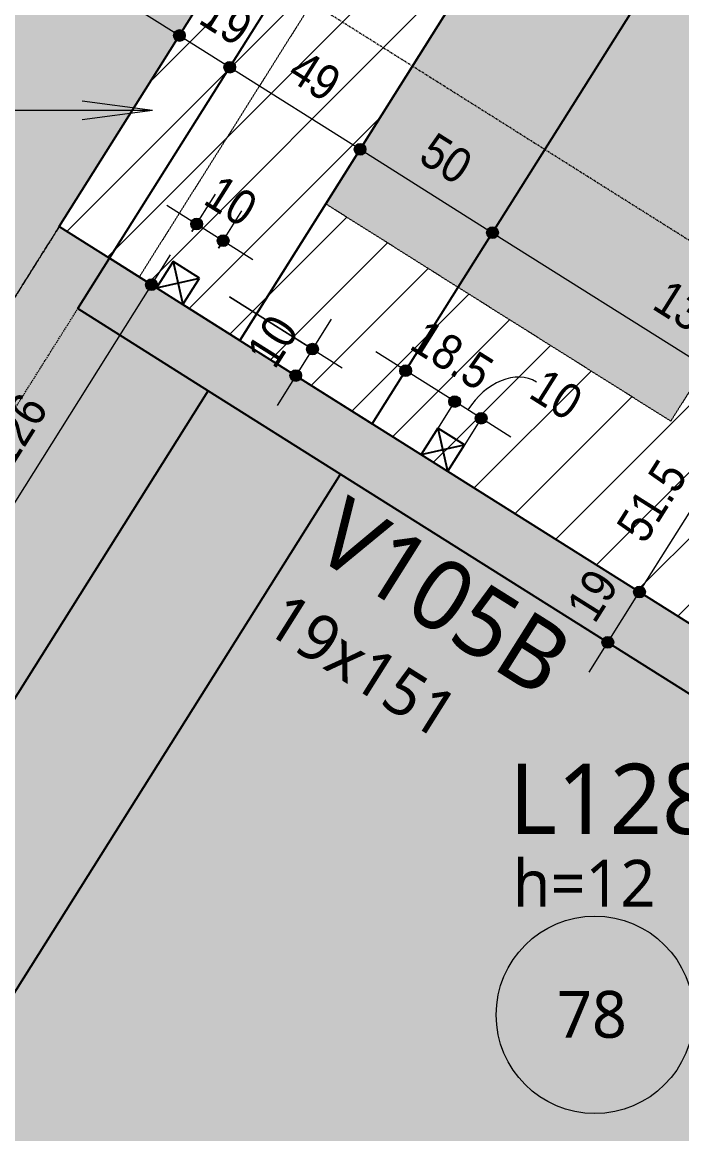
# Model space of a CAD drawing. Extents: x -2131 to 52870, y -3196 to 88043.
# Drawn here: x 42218.4 to 42429.2, y 1501.5 to 1856.6 of the extents above; entities that cross this region are included whole.
import ezdxf

# ---------------------------------------------------------------- set-up
doc = ezdxf.new("R2010")
doc.units = 0
for name, pattern in [('Centro de 6 mm', [1.32, 0.6, -0.24, 0.24, -0.24]), ('Hidden', [0.714375, 0.47625, -0.238125]), ('Hidden 1_5', [0.22, 0.15, -0.07]), ('Traço', [0.635, 0.3175, -0.3175])]:
    doc.linetypes.add(name, pattern=pattern)
for name, color, linetype, lineweight in [('A-ANNO-DIMS', 7, 'Continuous', 9), ('A-ANNO-DIMS-75', 7, 'Continuous', 9), ('A-DETL-GENF', 7, 'Continuous', 18), ('A-DETL-THIN', 7, 'Continuous', 25), ('A-FLOR', 7, 'Continuous', 25), ('A-FLOR-IDEN', 7, 'Continuous', 9), ('G-ANNO-SYMB', 7, 'Continuous', 9), ('G-ANNO-TEXT', 7, 'Continuous', 9), ('S-BEAM', 7, 'Continuous', 25), ('S-BEAM-HDLN', 7, 'Traço', 25), ('S-BEAM-IDEN', 7, 'Continuous', 9)]:
    doc.layers.add(name, color=color, linetype=linetype, lineweight=lineweight)
doc.layers.add('A-DETL', color=7, linetype='Continuous', lineweight=18, true_color=0x00a600)
doc.styles.add('Fira Sans_3', font='', dxfattribs={"width": 0.9, "height": 11.25})
doc.styles.add('Gadugi', font='gadugi.ttf', dxfattribs={"height": 15})
doc.styles.add('Gadugi_6', font='gadugi.ttf', dxfattribs={"height": 22.5})
doc.styles.get('Fira Sans_3').set_extended_font_data('Fira Sans')
doc.dimstyles.new('PED_1_5mm_ESQ_3', dxfattribs={"dimscale": 30.48, "dimtxt": 15.344768, "dimasz": 0.492126, "dimexe": 0.369094, "dimexo": 0.369094, "dimgap": 0.073819, "dimtad": 1, "dimdec": 1, "dimrnd": 0.5, "dimdsep": 46, "dimtxsty": 'Fira Sans_3', "dimblk1": 'DOTSMALL', "dimblk2": 'DOTSMALL', "dimsah": 1, "dimcen": 0.09, "dimdle": 0.369094, "dimazin": 0, "dimtfac": 1, "dimtdec": 4, "dimtix": 1, "dimtmove": 0, "dimatfit": 3, "dimfxl": 1, "dimtvp": 1, "dimtolj": 1, "dimtzin": 0, "dimarcsym": 2})
doc.dimstyles.new('PED_1_5mm_ESQ_5', dxfattribs={"dimscale": 30.48, "dimtxt": 15.344768, "dimasz": 0.492126, "dimexe": 0.369094, "dimexo": 0.369094, "dimgap": 0.073819, "dimtad": 1, "dimdec": 1, "dimrnd": 0.5, "dimdsep": 46, "dimtxsty": 'Fira Sans_3', "dimblk1": 'DOTSMALL', "dimblk2": 'DOTSMALL', "dimsah": 1, "dimcen": 0.09, "dimdle": 0.369094, "dimazin": 0, "dimtfac": 1, "dimtdec": 4, "dimtix": 1, "dimtmove": 1, "dimatfit": 3, "dimfxl": 1, "dimtvp": 1, "dimtolj": 1, "dimtzin": 0, "dimarcsym": 2})
doc.dimstyles.new('PED_1_5mm_ESQ_7', dxfattribs={"dimscale": 30.48, "dimtxt": 15.344768, "dimasz": 0.492126, "dimexe": 0.369094, "dimexo": 0.369094, "dimgap": 0.073819, "dimtad": 1, "dimdec": 1, "dimrnd": 0.5, "dimdsep": 46, "dimtxsty": 'Fira Sans_3', "dimblk1": 'DOTSMALL', "dimblk2": 'DOTSMALL', "dimsah": 1, "dimcen": 0.09, "dimdle": 0.369094, "dimazin": 0, "dimtfac": 1, "dimtdec": 4, "dimtix": 1, "dimtmove": 0, "dimatfit": 3, "dimfxl": 1, "dimtvp": 1, "dimtolj": 1, "dimtzin": 0, "dimarcsym": 2})
pattern_1 = [(45, (44240.043, 0), (-10.6066, 10.6066), [])]

# ---------------------------------------------------------------- blocks, each defined once
blk = doc.blocks.new('PED_TAG_LAJE_R03 - TÍTULO_ESPESSURA_REBAIXO-2582888-PL C 001 - FORMA DO TÉRREO')
at = {"layer": 'A-FLOR-IDEN'}
blk.add_circle((-0.1083, -0.7611), 0.4205, dxfattribs=at)
blk = doc.blocks.new('DIMBLOCK192-PL C 001 - FORMA DO TÉRREO')
at = {"layer": 'A-ANNO-DIMS-75', "transparency": 16777216}
h = blk.add_hatch(color=256, dxfattribs=at)
edge = h.paths.add_edge_path(flags=0)
edge.add_arc((41940.12, 2059.11), 1.88, 0, 360)
h = blk.add_hatch(color=256, dxfattribs=at)
edge = h.paths.add_edge_path(flags=0)
edge.add_arc((42268.63, 1852.36), 1.88, 0, 360)
for p, q in [((41935.54, 2051.84), (41946.11, 2068.63)), ((41940.12, 2059.11), (41935.54, 2051.84)), ((41940.12, 2059.11), (42268.63, 1852.36)), ((42264.05, 1845.08), (42274.62, 1861.88)), ((42268.63, 1852.36), (42264.05, 1845.08))]:
    blk.add_line(p, q, dxfattribs=at)
for centre in [(41940.12, 2059.11), (42268.63, 1852.36)]:
    blk.add_circle(centre, 1.88, dxfattribs=at)
at = {"layer": 'A-ANNO-DIMS-75', "color": 0, "transparency": 16777216, "insert": (42104.13, 1976.95), "char_height": 11.25, "width": 27.6206, "attachment_point": 1, "rotation": 327.8147, "line_spacing_factor": 1.049215, "style": 'Fira Sans_3'}
blk.add_mtext('388', dxfattribs=at)
blk = doc.blocks.new('_DotSmall')
at = {"color": 0, "linetype": 'ByBlock', "const_width": 0.5}
blk.add_lwpolyline([(-0.0625, 0, 1), (0.0625, 0, 1)], format="xyb", close=True, dxfattribs=at)
blk = doc.blocks.new('DIMBLOCK193-PL C 001 - FORMA DO TÉRREO')
at = {"layer": 'A-ANNO-DIMS-75', "transparency": 16777216}
h = blk.add_hatch(color=256, dxfattribs=at)
edge = h.paths.add_edge_path(flags=0)
edge.add_arc((42268.63, 1852.36), 1.88, 0, 360)
h = blk.add_hatch(color=256, dxfattribs=at)
edge = h.paths.add_edge_path(flags=0)
edge.add_arc((42284.71, 1842.24), 1.87, 0, 360)
for p, q in [((42264.05, 1845.08), (42274.62, 1861.88)), ((42268.63, 1852.36), (42264.05, 1845.08)), ((42268.63, 1852.36), (42284.71, 1842.24)), ((42280.13, 1834.96), (42290.7, 1851.76)), ((42284.71, 1842.24), (42280.13, 1834.96))]:
    blk.add_line(p, q, dxfattribs=at)
for centre, radius in [((42268.63, 1852.36), 1.88), ((42284.71, 1842.24), 1.87)]:
    blk.add_circle(centre, radius, dxfattribs=at)
at = {"layer": 'A-ANNO-DIMS-75', "color": 0, "transparency": 16777216, "insert": (42280.25, 1866.1), "char_height": 11.25, "width": 16.7612, "attachment_point": 1, "rotation": 327.8147, "line_spacing_factor": 1.049215, "style": 'Fira Sans_3'}
blk.add_mtext('19', dxfattribs=at)
blk = doc.blocks.new('DIMBLOCK194-PL C 001 - FORMA DO TÉRREO')
at = {"layer": 'A-ANNO-DIMS-75', "transparency": 16777216}
h = blk.add_hatch(color=256, dxfattribs=at)
edge = h.paths.add_edge_path(flags=0)
edge.add_arc((42284.71, 1842.24), 1.87, 0, 360)
h = blk.add_hatch(color=256, dxfattribs=at)
edge = h.paths.add_edge_path(flags=0)
edge.add_arc((42326.37, 1816.01), 1.87, 0, 360)
for p, q in [((42280.13, 1834.96), (42290.7, 1851.76)), ((42284.71, 1842.24), (42280.13, 1834.96)), ((42284.71, 1842.24), (42326.37, 1816.01)), ((42321.79, 1808.74), (42332.36, 1825.54)), ((42326.37, 1816.01), (42321.79, 1808.74))]:
    blk.add_line(p, q, dxfattribs=at)
for centre in [(42284.71, 1842.24), (42326.37, 1816.01)]:
    blk.add_circle(centre, 1.87, dxfattribs=at)
at = {"layer": 'A-ANNO-DIMS-75', "color": 0, "transparency": 16777216, "insert": (42308.54, 1848.3), "char_height": 11.25, "width": 18.4137, "attachment_point": 1, "rotation": 327.8147, "line_spacing_factor": 1.049215, "style": 'Fira Sans_3'}
blk.add_mtext('49', dxfattribs=at)
blk = doc.blocks.new('DIMBLOCK195-PL C 001 - FORMA DO TÉRREO')
at = {"layer": 'A-ANNO-DIMS-75', "transparency": 16777216}
h = blk.add_hatch(color=256, dxfattribs=at)
edge = h.paths.add_edge_path(flags=0)
edge.add_arc((42326.37, 1816.01), 1.87, 0, 360)
h = blk.add_hatch(color=256, dxfattribs=at)
edge = h.paths.add_edge_path(flags=0)
edge.add_arc((42368.68, 1789.38), 1.87, 0, 360)
for p, q in [((42321.79, 1808.74), (42332.36, 1825.54)), ((42326.37, 1816.01), (42321.79, 1808.74)), ((42326.37, 1816.01), (42368.68, 1789.38)), ((42364.1, 1782.1), (42374.68, 1798.9)), ((42368.68, 1789.38), (42364.1, 1782.1))]:
    blk.add_line(p, q, dxfattribs=at)
for centre in [(42326.37, 1816.01), (42368.68, 1789.38)]:
    blk.add_circle(centre, 1.87, dxfattribs=at)
at = {"layer": 'A-ANNO-DIMS-75', "color": 0, "transparency": 16777216, "insert": (42350.53, 1821.87), "char_height": 11.25, "width": 18.4137, "attachment_point": 1, "rotation": 327.8147, "line_spacing_factor": 1.049215, "style": 'Fira Sans_3'}
blk.add_mtext('50', dxfattribs=at)
blk = doc.blocks.new('DIMBLOCK196-PL C 001 - FORMA DO TÉRREO')
at = {"layer": 'A-ANNO-DIMS-75', "transparency": 16777216}
h = blk.add_hatch(color=256, dxfattribs=at)
edge = h.paths.add_edge_path(flags=0)
edge.add_arc((42368.68, 1789.38), 1.87, 0, 360)
h = blk.add_hatch(color=256, dxfattribs=at)
edge = h.paths.add_edge_path(flags=0)
edge.add_arc((42480.21, 1719.19), 1.88, 0, 360)
for p, q in [((42364.1, 1782.1), (42374.68, 1798.9)), ((42368.68, 1789.38), (42364.1, 1782.1)), ((42368.68, 1789.38), (42480.21, 1719.19)), ((42475.63, 1711.91), (42486.2, 1728.71)), ((42480.21, 1719.19), (42475.63, 1711.91))]:
    blk.add_line(p, q, dxfattribs=at)
for centre, radius in [((42368.68, 1789.38), 1.87), ((42480.21, 1719.19), 1.88)]:
    blk.add_circle(centre, radius, dxfattribs=at)
at = {"layer": 'A-ANNO-DIMS-75', "color": 0, "transparency": 16777216, "insert": (42425.2, 1774.88), "char_height": 11.25, "width": 24.7877, "attachment_point": 1, "rotation": 327.8147, "line_spacing_factor": 1.049215, "style": 'Fira Sans_3'}
blk.add_mtext('132', dxfattribs=at)
blk = doc.blocks.new('DIMBLOCK213-PL C 001 - FORMA DO TÉRREO')
at = {"layer": 'A-ANNO-DIMS-75', "transparency": 16777216}
h = blk.add_hatch(color=256, dxfattribs=at)
edge = h.paths.add_edge_path(flags=0)
edge.add_arc((42259.7, 1772.76), 1.88, 0, 360)
h = blk.add_hatch(color=256, dxfattribs=at)
edge = h.paths.add_edge_path(flags=0)
edge.add_arc((42192.55, 1666.07), 1.87, 0, 360)
for p, q in [((42265.69, 1782.28), (42186.55, 1656.55)), ((42252.42, 1777.34), (42269.22, 1766.77)), ((42259.7, 1772.76), (42252.42, 1777.34)), ((42188.66, 1668.51), (42202.07, 1660.08)), ((42192.55, 1666.07), (42188.66, 1668.51))]:
    blk.add_line(p, q, dxfattribs=at)
for centre, radius in [((42259.7, 1772.76), 1.88), ((42192.55, 1666.07), 1.87)]:
    blk.add_circle(centre, radius, dxfattribs=at)
at = {"layer": 'A-ANNO-DIMS-75', "color": 0, "transparency": 16777216, "insert": (42205.43, 1720), "char_height": 11.25, "width": 25.2598, "attachment_point": 1, "rotation": 57.8147, "line_spacing_factor": 1.049215, "style": 'Fira Sans_3'}
blk.add_mtext('126', dxfattribs=at)
blk = doc.blocks.new('DIMBLOCK259-PL C 001 - FORMA DO TÉRREO')
at = {"layer": 'A-ANNO-DIMS-75', "transparency": 16777216}
h = blk.add_hatch(color=256, dxfattribs=at)
edge = h.paths.add_edge_path(flags=0)
edge.add_arc((42274.15, 1792.16), 1.88, 0, 360)
h = blk.add_hatch(color=256, dxfattribs=at)
edge = h.paths.add_edge_path(flags=0)
edge.add_arc((42282.61, 1786.83), 1.88, 0, 360)
for p, q in [((42272.62, 1789.74), (42280.15, 1801.68)), ((42264.63, 1798.16), (42292.12, 1780.82)), ((42281.08, 1784.41), (42288.61, 1796.34)), ((42274.15, 1792.16), (42272.62, 1789.74)), ((42282.61, 1786.83), (42281.08, 1784.41))]:
    blk.add_line(p, q, dxfattribs=at)
for centre in [(42274.15, 1792.16), (42282.61, 1786.83)]:
    blk.add_circle(centre, 1.88, dxfattribs=at)
at = {"layer": 'A-ANNO-DIMS-75', "color": 0, "transparency": 16777216, "insert": (42281.81, 1808.4), "char_height": 11.25, "width": 17.2334, "attachment_point": 1, "rotation": 327.7592, "line_spacing_factor": 1.049215, "style": 'Fira Sans_3'}
blk.add_mtext('10', dxfattribs=at)
blk = doc.blocks.new('DIMBLOCK260-PL C 001 - FORMA DO TÉRREO')
at = {"layer": 'A-ANNO-DIMS-75', "transparency": 16777216}
h = blk.add_hatch(color=256, dxfattribs=at)
edge = h.paths.add_edge_path(flags=0)
edge.add_arc((42311.15, 1752.19), 1.88, 0, 360)
h = blk.add_hatch(color=256, dxfattribs=at)
edge = h.paths.add_edge_path(flags=0)
edge.add_arc((42305.82, 1743.73), 1.87, 0, 360)
for p, q in [((42284.6, 1768.9), (42320.67, 1746.2)), ((42311.15, 1752.19), (42284.6, 1768.9)), ((42317.14, 1761.71), (42299.83, 1734.21)), ((42298.55, 1748.31), (42315.34, 1737.74)), ((42305.82, 1743.73), (42298.55, 1748.31))]:
    blk.add_line(p, q, dxfattribs=at)
for centre, radius in [((42311.15, 1752.19), 1.88), ((42305.82, 1743.73), 1.87)]:
    blk.add_circle(centre, radius, dxfattribs=at)
at = {"layer": 'A-ANNO-DIMS-75', "color": 0, "transparency": 16777216, "insert": (42289.57, 1751.38), "char_height": 11.25, "width": 17.2334, "attachment_point": 1, "rotation": 57.8147, "line_spacing_factor": 1.049215, "style": 'Fira Sans_3'}
blk.add_mtext('10', dxfattribs=at)
blk = doc.blocks.new('DIMBLOCK261-PL C 001 - FORMA DO TÉRREO')
at = {"layer": 'A-ANNO-DIMS-75', "transparency": 16777216}
h = blk.add_hatch(color=256, dxfattribs=at)
edge = h.paths.add_edge_path(flags=0)
edge.add_arc((42356.59, 1735.43), 1.87, 0, 360)
h = blk.add_hatch(color=256, dxfattribs=at)
edge = h.paths.add_edge_path(flags=0)
edge.add_arc((42365.05, 1730.1), 1.87, 0, 360)
for p, q in [((42357.22, 1736.44), (42350.59, 1725.91)), ((42356.59, 1735.43), (42357.22, 1736.44)), ((42374.57, 1724.11), (42356.59, 1735.43)), ((42365.68, 1731.1), (42359.06, 1720.58)), ((42365.05, 1730.1), (42365.68, 1731.1))]:
    blk.add_line(p, q, dxfattribs=at)
for centre in [(42356.59, 1735.43), (42365.05, 1730.1)]:
    blk.add_circle(centre, 1.87, dxfattribs=at)
blk.add_ellipse((42372.48, 1725.43), major_axis=(10.22, 16.24), ratio=0.718144, start_param=0, end_param=1.570796, dxfattribs=at)
at = {"layer": 'A-ANNO-DIMS-75', "color": 0, "transparency": 16777216, "insert": (42385.76, 1746.52), "char_height": 11.25, "width": 17.2334, "attachment_point": 1, "rotation": 327.8147, "line_spacing_factor": 1.049215, "style": 'Fira Sans_3'}
blk.add_mtext('10', dxfattribs=at)
blk = doc.blocks.new('DIMBLOCK262-PL C 001 - FORMA DO TÉRREO')
at = {"layer": 'A-ANNO-DIMS-75', "transparency": 16777216}
h = blk.add_hatch(color=256, dxfattribs=at)
edge = h.paths.add_edge_path(flags=0)
edge.add_arc((42340.93, 1745.28), 1.88, 0, 360)
h = blk.add_hatch(color=256, dxfattribs=at)
edge = h.paths.add_edge_path(flags=0)
edge.add_arc((42356.59, 1735.43), 1.87, 0, 360)
for p, q in [((42356.59, 1735.43), (42331.41, 1751.27)), ((42345.51, 1752.56), (42334.94, 1735.76)), ((42340.93, 1745.28), (42345.51, 1752.56)), ((42357.22, 1736.44), (42350.59, 1725.91)), ((42356.59, 1735.43), (42357.22, 1736.44))]:
    blk.add_line(p, q, dxfattribs=at)
for centre, radius in [((42340.93, 1745.28), 1.88), ((42356.59, 1735.43), 1.87)]:
    blk.add_circle(centre, radius, dxfattribs=at)
at = {"layer": 'A-ANNO-DIMS-75', "color": 0, "transparency": 16777216, "insert": (42347.68, 1762.1), "char_height": 11.25, "width": 29.9813, "attachment_point": 1, "rotation": 327.8147, "line_spacing_factor": 1.049215, "style": 'Fira Sans_3'}
blk.add_mtext('18.5', dxfattribs=at)
blk = doc.blocks.new('DIMBLOCK263-PL C 001 - FORMA DO TÉRREO')
at = {"layer": 'A-ANNO-DIMS-75', "transparency": 16777216}
h = blk.add_hatch(color=256, dxfattribs=at)
edge = h.paths.add_edge_path(flags=0)
edge.add_arc((42415.66, 1674.61), 1.88, 0, 360)
h = blk.add_hatch(color=256, dxfattribs=at)
edge = h.paths.add_edge_path(flags=0)
edge.add_arc((42405.54, 1658.53), 1.88, 0, 360)
for p, q in [((42422.93, 1670.03), (42406.13, 1680.6)), ((42399.54, 1649), (42415.66, 1674.61)), ((42415.66, 1674.61), (42422.93, 1670.03)), ((42412.81, 1653.95), (42396.01, 1664.52)), ((42405.54, 1658.53), (42412.81, 1653.95))]:
    blk.add_line(p, q, dxfattribs=at)
for centre in [(42415.66, 1674.61), (42405.54, 1658.53)]:
    blk.add_circle(centre, 1.88, dxfattribs=at)
at = {"layer": 'A-ANNO-DIMS-75', "color": 0, "transparency": 16777216, "insert": (42391.79, 1670.15), "char_height": 11.25, "width": 16.7612, "attachment_point": 1, "rotation": 57.8147, "line_spacing_factor": 1.049215, "style": 'Fira Sans_3'}
blk.add_mtext('19', dxfattribs=at)
blk = doc.blocks.new('DIMBLOCK264-PL C 001 - FORMA DO TÉRREO')
at = {"layer": 'A-ANNO-DIMS-75', "transparency": 16777216}
h = blk.add_hatch(color=256, dxfattribs=at)
edge = h.paths.add_edge_path(flags=0)
edge.add_arc((42443.09, 1718.19), 1.88, 0, 360)
h = blk.add_hatch(color=256, dxfattribs=at)
edge = h.paths.add_edge_path(flags=0)
edge.add_arc((42415.66, 1674.61), 1.88, 0, 360)
for p, q in [((42415.66, 1674.61), (42449.08, 1727.71)), ((42435.16, 1723.18), (42452.61, 1712.2)), ((42443.09, 1718.19), (42435.16, 1723.18)), ((42422.93, 1670.03), (42406.13, 1680.6)), ((42415.66, 1674.61), (42422.93, 1670.03))]:
    blk.add_line(p, q, dxfattribs=at)
for centre in [(42443.09, 1718.19), (42415.66, 1674.61)]:
    blk.add_circle(centre, 1.88, dxfattribs=at)
at = {"layer": 'A-ANNO-DIMS-75', "color": 0, "transparency": 16777216, "insert": (42407.79, 1695.57), "char_height": 11.25, "width": 29.2731, "attachment_point": 1, "rotation": 57.8147, "line_spacing_factor": 1.049215, "style": 'Fira Sans_3'}
blk.add_mtext('51.5', dxfattribs=at)
blk = doc.blocks.new('DIMBLOCK632-PL C 001 - FORMA DO TÉRREO')
at = {"layer": 'A-ANNO-DIMS-75', "transparency": 16777216}
h = blk.add_hatch(color=256, dxfattribs=at)
edge = h.paths.add_edge_path(flags=0)
edge.add_arc((42531.71, 1596.24), 1.87, 0, 360)
h = blk.add_hatch(color=256, dxfattribs=at)
edge = h.paths.add_edge_path(flags=0)
edge.add_arc((42391.35, 1373.24), 1.87, 0, 360)
for p, q in [((42552.94, 1582.88), (42522.19, 1602.23)), ((42531.71, 1596.24), (42391.35, 1373.24)), ((42531.71, 1596.24), (42552.94, 1582.88)), ((42384.08, 1377.82), (42400.88, 1367.25)), ((42391.35, 1373.24), (42384.08, 1377.82))]:
    blk.add_line(p, q, dxfattribs=at)
for centre in [(42531.71, 1596.24), (42391.35, 1373.24)]:
    blk.add_circle(centre, 1.87, dxfattribs=at)
at = {"layer": 'A-ANNO-DIMS-75', "color": 0, "transparency": 16777216, "insert": (42437.69, 1480.33), "char_height": 11.25, "width": 39.4243, "attachment_point": 1, "rotation": 57.8147, "line_spacing_factor": 1.049215, "style": 'Fira Sans_3'}
blk.add_mtext('263.5', dxfattribs=at)

msp = doc.modelspace()

# ---------------------------------------------------------------- hatches: boundary and pattern name
at = {"layer": 'A-DETL', "true_color": 0x00bcb8}
msp.add_hatch(color=132, dxfattribs=at).paths.add_polyline_path([(42093.418, 1538.302), (42246.292, 1781.199), (42230.211, 1791.32), (42077.338, 1548.423), (42087.459, 1542.053)], flags=0)
at = {"layer": 'A-DETL-GENF', "true_color": 0x48b948}
h = msp.add_hatch(dxfattribs=at)
h.set_pattern_fill('FP_6', color=95, style=0, pattern_type=2)
h.set_pattern_definition(pattern_1)
h.paths.add_polyline_path([(42287.953, 1754.979), (42484.351, 2067.127), (42426.653, 2103.441), (42230.211, 1791.32), (42261.284, 1771.764), (42266.621, 1780.226), (42275.079, 1774.891), (42269.747, 1766.437), (42287.946, 1754.983)], flags=0)
h.paths.add_polyline_path([(42460.779, 2069.649), (42452.321, 2074.984), (42457.655, 2083.442), (42466.114, 2078.108), (42464.144, 2074.984)], flags=0)
h = msp.add_hatch(dxfattribs=at)
h.set_pattern_fill('FP_6', color=95, style=0, pattern_type=2)
h.set_pattern_definition(pattern_1)
h.paths.add_polyline_path([(42269.747, 1766.437), (42275.079, 1774.891), (42266.621, 1780.226), (42261.284, 1771.764), (42266.621, 1768.404)], flags=0)
h.paths.add_polyline_path([(42460.779, 2069.649), (42466.114, 2078.108), (42457.655, 2083.442), (42452.321, 2074.984), (42457.655, 2071.619)], flags=0)
h = msp.add_hatch(dxfattribs=at)
h.set_pattern_fill('FP_6', color=95, style=0, pattern_type=2)
h.set_pattern_definition(pattern_1)
h.paths.add_polyline_path([(42441.795, 1658.155), (42494.261, 1741.518), (42485.799, 1746.855), (42491.166, 1755.292), (42499.588, 1749.981), (42503.226, 1755.762), (42494.787, 1761.084), (42500.122, 1769.542), (42508.552, 1764.225), (42538.335, 1811.546), (42529.873, 1816.884), (42540.543, 1833.8), (42548.988, 1828.473), (42573.875, 1868.016), (42565.427, 1873.345), (42570.761, 1881.803), (42579.202, 1876.479), (42582.812, 1882.215), (42574.354, 1887.549), (42579.688, 1896.008), (42588.138, 1890.678), (42638.236, 1970.276), (42550.971, 2025.198), (42545.68, 2016.809), (42537.222, 2022.144), (42542.508, 2030.525), (42526.515, 2040.579), (42484.291, 2066.84), (42484.291, 2066.936), (42456.932, 2023.465), (42567.261, 1954.192), (42425.64, 1729.173), (42315.385, 1798.565), (42287.953, 1754.979), (42345.919, 1718.496), (42351.231, 1726.918), (42359.689, 1721.583), (42354.382, 1713.17), (42438.19, 1660.423)], flags=0)
h = msp.add_hatch(dxfattribs=at)
h.set_pattern_fill('FP_6', color=95, style=0, pattern_type=2)
h.set_pattern_definition(pattern_1)
h.paths.add_polyline_path([(42354.382, 1713.17), (42359.689, 1721.583), (42351.231, 1726.918), (42345.919, 1718.496), (42351.231, 1715.153)], flags=0)
h.paths.add_polyline_path([(42494.261, 1741.518), (42499.588, 1749.981), (42491.133, 1755.313), (42485.845, 1746.826), (42491.133, 1743.49)], flags=0)
h.paths.add_polyline_path([(42503.226, 1755.762), (42508.552, 1764.225), (42500.122, 1769.542), (42494.801, 1761.075), (42502.848, 1756)], flags=0)
h.paths.add_polyline_path([(42538.335, 1811.546), (42548.988, 1828.473), (42540.543, 1833.8), (42529.873, 1816.884), (42537.222, 1812.249)], flags=0)
h.paths.add_polyline_path([(42573.875, 1868.016), (42579.202, 1876.479), (42570.761, 1881.803), (42565.427, 1873.345), (42573.249, 1868.411)], flags=0)
h.paths.add_polyline_path([(42582.812, 1882.215), (42588.138, 1890.678), (42579.688, 1896.008), (42574.354, 1887.549), (42579.688, 1884.185)], flags=0)
h.paths.add_polyline_path([(42545.68, 2016.809), (42550.971, 2025.198), (42542.508, 2030.525), (42537.222, 2022.144), (42542.508, 2018.809)], flags=0)
h.paths.add_polyline_path([(42526.749, 2040.433), (42526.711, 2040.467), (42484.395, 2067.006), (42484.291, 2066.84), (42526.721, 2040.451)], flags=0)
at = {"layer": 'A-FLOR', "true_color": 0xa7d7e1}
msp.add_hatch(color=9, dxfattribs=at).paths.add_polyline_path([(42087.459, 1564.503), (42426.653, 2103.441), (42098.145, 2310.196), (41758.952, 1771.257), (42077.338, 1570.873)], flags=0)
at = {"layer": 'A-FLOR', "true_color": 0xff9292}
msp.add_hatch(color=21, dxfattribs=at).paths.add_polyline_path([(42425.64, 1729.173), (42567.261, 1954.192), (42499.277, 1996.878), (42357.702, 1771.932), (42422.106, 1731.397)], flags=0)
at = {"layer": 'A-FLOR', "true_color": 0xfcd5b4}
h = msp.add_hatch(color=254, dxfattribs=at)
h.paths.add_polyline_path([(42422.109, 1353.882), (42761.209, 1892.743), (42654.737, 1960.825), (42447.754, 1631.954), (42320.148, 1712.264), (42187.517, 1501.529), (42422.106, 1353.884)], flags=0)
h.paths.add_polyline_path([(42459.607, 1600.594), (42449.607, 1600.594), (42449.607, 1610.594), (42459.607, 1610.594)], flags=0)
msp.add_hatch(color=254, dxfattribs=at).paths.add_polyline_path([(42145.2, 1528.163), (42277.832, 1738.899), (42236.171, 1765.119), (42103.539, 1554.383), (42135.08, 1534.532)], flags=0)
at = {"layer": 'S-BEAM', "true_color": 0xff9292}
h = msp.add_hatch(color=21, dxfattribs=at)
h.paths.add_polyline_path([(42330.262, 1728.334), (42330.27, 1728.346), (42328.929, 1729.173)], flags=0)
h.paths.add_polyline_path([(42357.702, 1771.932), (42499.277, 1996.878), (42456.932, 2023.465), (42315.385, 1798.565), (42342.976, 1781.199)], flags=0)
at = {"layer": 'S-BEAM', "true_color": 0x00bcb8}
msp.add_hatch(color=132, dxfattribs=at).paths.add_polyline_path([(42431.674, 1642.074), (42441.795, 1658.155), (42246.292, 1781.199), (42236.171, 1765.119), (42425.64, 1645.872)], flags=0)
at = {"layer": 'S-BEAM', "true_color": 0xfcd8b4}
msp.add_hatch(color=254, dxfattribs=at).paths.add_polyline_path([(42187.516, 1501.53), (42320.148, 1712.266), (42277.832, 1738.899), (42145.2, 1528.163), (42147.871, 1526.481)], flags=0)

# ---------------------------------------------------------------- linework, layer by layer
at = {"layer": 'A-DETL', "color": 7, "linetype": 'Hidden'}
for p, q in [((42426.653, 2103.441), (42087.459, 1564.503)), ((42077.338, 1548.423), (42230.211, 1791.32)), ((42230.211, 1791.32), (42087.459, 1564.503)), ((42246.292, 1781.199), (42230.211, 1791.32)), ((42093.418, 1538.302), (42246.292, 1781.199)), ((42093.418, 1538.302), (42236.171, 1765.119))]:
    msp.add_line(p, q, dxfattribs=at)
at = {"layer": 'A-DETL', "color": 7}
for p, q in [((42426.653, 2103.441), (42230.211, 1791.32)), ((42287.953, 1754.979), (42484.395, 2067.1)), ((42315.385, 1798.565), (42287.953, 1754.979)), ((42230.211, 1791.32), (42287.953, 1754.979)), ((42287.953, 1754.979), (42441.795, 1658.155))]:
    msp.add_line(p, q, dxfattribs=at)
at = {"layer": 'A-DETL', "color": 7, "linetype": 'Hidden 1_5'}
for p, q in [((42452.073, 2087.086), (42255.793, 1775.22)), ((42567.261, 1954.192), (42425.64, 1729.173)), ((42425.64, 1729.173), (42315.385, 1798.565))]:
    msp.add_line(p, q, dxfattribs=at)
at = {"layer": 'A-DETL-THIN'}
for p, q in [((42266.621, 1780.226), (42269.747, 1766.437)), ((42261.287, 1771.768), (42275.082, 1774.895)), ((42351.231, 1726.918), (42354.342, 1713.195)), ((42345.919, 1718.496), (42359.649, 1721.609))]:
    msp.add_line(p, q, dxfattribs=at)
at = {"layer": 'A-FLOR'}
for p, q in [((42484.395, 2067.1), (42287.953, 1754.979)), ((42261.284, 1771.764), (42246.292, 1781.199)), ((42266.621, 1780.226), (42261.284, 1771.764)), ((42275.079, 1774.891), (42266.621, 1780.226)), ((42269.747, 1766.437), (42275.079, 1774.891)), ((42287.953, 1754.979), (42269.747, 1766.437)), ((42351.231, 1726.918), (42345.919, 1718.496)), ((42359.689, 1721.583), (42351.231, 1726.918)), ((42354.382, 1713.17), (42359.689, 1721.583))]:
    msp.add_line(p, q, dxfattribs=at)
at = {"layer": 'G-ANNO-SYMB', "linetype": 'Centro de 6 mm'}
msp.add_line((42838.241, 1530.925), (40971.192, 2705.999), dxfattribs=at)
at = {"layer": 'G-ANNO-TEXT'}
for q in [(42237.561, 1831.373), (42149.141, 1828.41), (42237.561, 1825.448)]:
    msp.add_line((42260.061, 1828.41), q, dxfattribs=at)
at = {"layer": 'S-BEAM'}
for p, q in [((42230.211, 1791.32), (42426.653, 2103.441)), ((42246.292, 1781.199), (42442.733, 2093.321)), ((42315.385, 1798.565), (42456.932, 2023.465)), ((42357.702, 1771.932), (42499.277, 1996.878)), ((42287.953, 1754.979), (42315.385, 1798.565)), ((42246.292, 1781.199), (42261.284, 1771.764)), ((42330.27, 1728.346), (42357.702, 1771.932)), ((42261.284, 1771.764), (42269.747, 1766.437)), ((42236.171, 1765.119), (42277.832, 1738.899)), ((42269.747, 1766.437), (42287.953, 1754.979)), ((42287.946, 1754.967), (42330.262, 1728.334)), ((42287.953, 1754.979), (42441.795, 1658.155)), ((42145.2, 1528.163), (42277.832, 1738.899)), ((42187.516, 1501.53), (42320.148, 1712.266)), ((42320.148, 1712.266), (42431.674, 1642.074))]:
    msp.add_line(p, q, dxfattribs=at)
at = {"layer": 'S-BEAM-HDLN', "linetype": 'Continuous'}
for p, q in [((42230.211, 1791.32), (42246.292, 1781.199)), ((42236.171, 1765.119), (42246.292, 1781.199)), ((42277.832, 1738.899), (42320.148, 1712.266))]:
    msp.add_line(p, q, dxfattribs=at)

# ---------------------------------------------------------------- block references
at = {"layer": 'A-FLOR-IDEN', "xscale": 74.99999999999996, "yscale": 74.99999999999996, "zscale": 74.99999999999996}
msp.add_blockref('PED_TAG_LAJE_R03 - TÍTULO_ESPESSURA_REBAIXO-2582888-PL C 001 - FORMA DO TÉRREO', (42409.517, 1596.606), dxfattribs=at)

# ---------------------------------------------------------------- texts
at = {"layer": 'A-FLOR-IDEN', "attachment_point": 1}
for s, insert, char_height, width, style in [('L128', (42373.95, 1619.755), 22.5, 81.17086, 'Gadugi_6'), ('h=12', (42375.121, 1589.042), 15, 59.5253, 'Gadugi'), ('78', (42389.283, 1547.177), 15, 27.65822, 'Gadugi')]:
    msp.add_mtext(s, dxfattribs=dict(at, insert=insert, char_height=char_height, width=width, style=style))
at = {"layer": 'S-BEAM-IDEN', "attachment_point": 1, "rotation": 327.81471}
for s, insert, char_height, width, style in [('V105B', (42322.369, 1705.854), 22.5, 109.43034, 'Gadugi_6'), ('19x151', (42303.017, 1675.106), 15, 81.17086, 'Gadugi')]:
    msp.add_mtext(s, dxfattribs=dict(at, insert=insert, char_height=char_height, width=width, style=style))

# ---------------------------------------------------------------- dimensions: what is measured, and where the dimension line sits
at = {"layer": 'A-ANNO-DIMS'}
for base, p1, p2, angle, dimstyle, override, picture, middle in [((42268.626, 1852.356), (41941.531, 2061.356), (42270.038, 1854.6), 327.81471, 'PED_1_5mm_ESQ_3', {"dimpost": '<>', "dimfxl": 388.156372}, 'DIMBLOCK192-PL C 001 - FORMA DO TÉRREO', (42108.619, 1962.481)), ((42284.706, 1842.235), (42270.038, 1854.6), (42286.119, 1844.479), 327.81471, 'PED_1_5mm_ESQ_3', {"dimpost": '<>', "dimfxl": 19}, 'DIMBLOCK193-PL C 001 - FORMA DO TÉRREO', (42280.956, 1854.112)), ((42326.368, 1816.015), (42286.119, 1844.479), (42327.78, 1818.259), 327.81471, 'PED_1_5mm_ESQ_3', {"dimpost": '<>', "dimfxl": 49.226137}, 'DIMBLOCK194-PL C 001 - FORMA DO TÉRREO', (42309.827, 1835.942)), ((42368.684, 1789.382), (42327.78, 1818.259), (42370.097, 1791.626), 327.81471, 'PED_1_5mm_ESQ_3', {"dimpost": '<>', "dimfxl": 50}, 'DIMBLOCK195-PL C 001 - FORMA DO TÉRREO', (42351.773, 1809.446)), ((42282.607, 1786.825), (42266.621, 1780.226), (42275.079, 1774.891), 327.75921, 'PED_1_5mm_ESQ_3', {"dimpost": '<>', "dimfxl": 10}, 'DIMBLOCK259-PL C 001 - FORMA DO TÉRREO', (42282.631, 1796.236)), ((42480.209, 1719.191), (42370.097, 1791.626), (42481.622, 1721.435), 327.81471, 'PED_1_5mm_ESQ_3', {"dimpost": '<>', "dimfxl": 131.774581}, 'DIMBLOCK196-PL C 001 - FORMA DO TÉRREO', (42428.693, 1761.034)), ((42192.546, 1666.068), (42261.941, 1771.35), (42179.141, 1674.505), 57.81471, 'PED_1_5mm_ESQ_3', {"dimpost": '<>', "dimfxl": 127.415828}, 'DIMBLOCK213-PL C 001 - FORMA DO TÉRREO', (42219.374, 1723.662)), ((42305.823, 1743.732), (42275.079, 1774.891), (42308.067, 1742.319), 57.81471, 'PED_1_5mm_ESQ_3', {"dimpost": '<>', "dimfxl": 46.358247}, 'DIMBLOCK260-PL C 001 - FORMA DO TÉRREO', (42301.737, 1752.208)), ((42340.929, 1745.282), (42351.231, 1726.918), (42339.517, 1743.038), 327.81472, 'PED_1_5mm_ESQ_3', {"dimpost": '<>', "dimfxl": 19.926529}, 'DIMBLOCK262-PL C 001 - FORMA DO TÉRREO', (42353.005, 1747.102)), ((42443.088, 1718.191), (42413.412, 1676.018), (42425.64, 1729.173), 57.81471, 'PED_1_5mm_ESQ_3', {"dimpost": '<>', "dimfxl": 54.543316}, 'DIMBLOCK264-PL C 001 - FORMA DO TÉRREO', (42422.624, 1700.645)), ((42415.656, 1674.605), (42403.291, 1659.938), (42413.412, 1676.018), 57.81471, 'PED_1_5mm_ESQ_3', {"dimpost": '<>', "dimfxl": 19}, 'DIMBLOCK263-PL C 001 - FORMA DO TÉRREO', (42403.779, 1670.856)), ((42391.354, 1373.239), (42562.462, 1576.885), (42393.599, 1371.826), 57.81472, 'PED_1_5mm_ESQ_7', {"dimpost": '<>', "dimfxl": 265.638781}, 'DIMBLOCK632-PL C 001 - FORMA DO TÉRREO', (42454.783, 1488.987))]:
    dim = msp.add_linear_dim(base=base, p1=p1, p2=p2, angle=angle, dimstyle=dimstyle, override=override, dxfattribs=at)
    dim.commit()
    dim.dimension.update_dxf_attribs({"geometry": picture, "text_midpoint": middle})
dim = msp.add_linear_dim(base=(42356.586, 1735.427), p1=(42359.689, 1721.583), p2=(42351.231, 1726.918), angle=327.81472, dimstyle='PED_1_5mm_ESQ_5', override={"dimpost": '<>', "dimfxl": 10}, dxfattribs=at)
dim.commit()
dim.dimension.update_dxf_attribs({"geometry": 'DIMBLOCK261-PL C 001 - FORMA DO TÉRREO', "text_midpoint": (42389.054, 1735.584), "dimtype": 160, "text_rotation": 327.81472})

doc.saveas('drawing.dxf')
